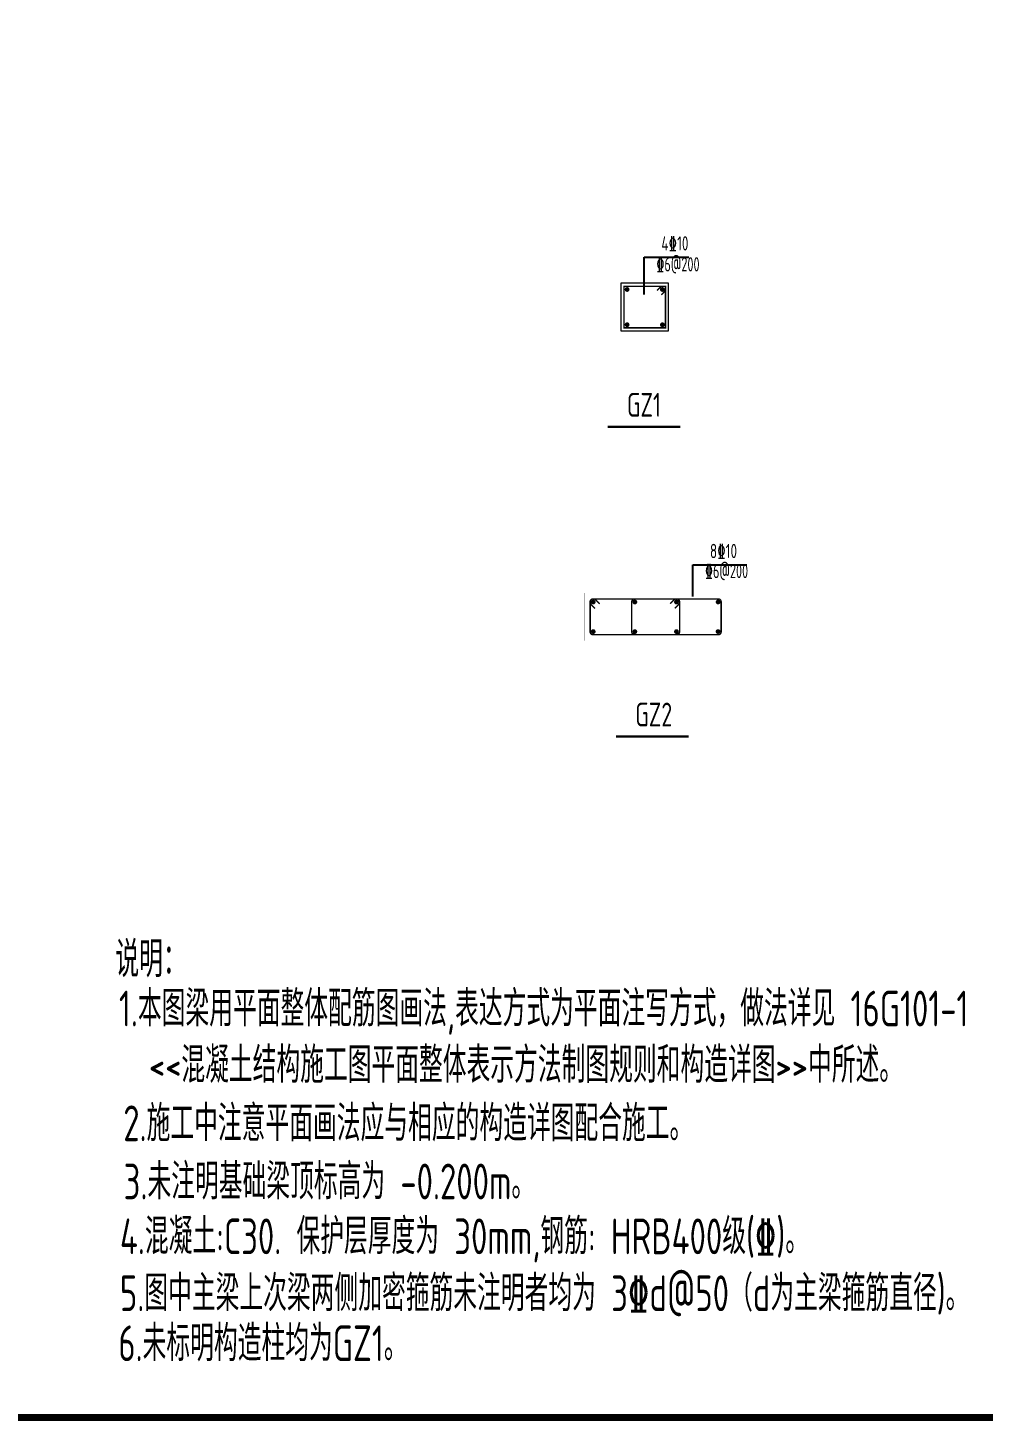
# Model space of a CAD drawing. Extents: x 2025205 to 2402328, y -557483 to 329036.
# Drawn here: x 2139769 to 2159814, y -129921 to -100671 of the extents above; entities that cross this region are included whole.
import ezdxf
from ezdxf.enums import TextEntityAlignment as Align

# ---------------------------------------------------------------- set-up
doc = ezdxf.new("R2010")
doc.units = 0
doc.header["$LTSCALE"] = 1500
doc.header["$MEASUREMENT"] = 0
doc.layers.add('colu_th', color=7, linetype='ByLayer', lineweight=18)
doc.layers.add('rein', color=6, linetype='ByLayer', lineweight=18)
for name, color, linetype in [('PUB_TEXT', 7, 'Continuous'), ('PUB_TITLE', 4, 'Continuous'), ('TEXT', 7, 'Continuous'), ('梁集中标注', 2, 'Continuous')]:
    doc.layers.add(name, color=color, linetype=linetype)
doc.styles.add('tssd', font='tssdeng.shx', dxfattribs={"width": 0.7, "height": 3, "bigfont": '1hztxt.shx'})
doc.styles.add('TSSD_DIMENSION', font='tssdeng.shx', dxfattribs={"width": 0.8, "bigfont": 'tssdchn.shx'})
doc.styles.add('TSSD_REIN', font='TSSDENG', dxfattribs={"width": 0.8, "bigfont": 'TSSDCHN'})

msp = doc.modelspace()

# ---------------------------------------------------------------- linework, layer by layer
at = {"color": 3, "ltscale": 100}
for p, q in [((2152700.6, -105486), (2153636.8, -105486)), ((2152700.6, -106267.6), (2152700.6, -105486)), ((2153720, -111944.2), (2154854.9, -111944.2)), ((2153720, -112607.3), (2153720, -111944.2))]:
    msp.add_line(p, q, dxfattribs=at)
at = {"layer": 'colu_th'}
for p, q in [((2153213.5, -106034), (2152213.6, -106034)), ((2152213.6, -106034), (2152213.6, -107034)), ((2153213.5, -107034), (2153213.5, -106034)), ((2152213.6, -107034), (2153213.5, -107034))]:
    msp.add_line(p, q, dxfattribs=at)
at = {"layer": 'colu_th', "const_width": 0.45}
msp.add_lwpolyline([(2151442.3, -113535.4), (2154442, -113535.4), (2154442, -112535.4), (2151442.3, -112535.4)], close=True, dxfattribs=at)
at = {"layer": 'PUB_TITLE', "linetype": 'ByBlock', "const_width": 150}
msp.add_lwpolyline([(2069977.3, -129846.5), (2176177.3, -129846.5), (2176177.3, -69846.5), (2069977.3, -69846.5)], close=True, dxfattribs=at)
at = {"layer": 'rein', "const_width": 30}
for points in [[(2153148.5, -106099), (2153148.5, -106969), (2152278.6, -106969), (2152278.6, -106099), (2153148.5, -106099)], [(2152971.7, -106183.8), (2153056.6, -106099)], [(2153148.5, -106190.9), (2153063.6, -106275.8)]]:
    msp.add_lwpolyline(points, dxfattribs=at)
at = {"layer": 'rein', "const_width": 50}
for points in [[(2152318.6, -106164, 1), (2152368.6, -106164, 1)], [(2153058.5, -106164, 1), (2153108.5, -106164, 1)], [(2152318.6, -106904, 1), (2152368.6, -106904, 1)], [(2153058.5, -106904, 1), (2153108.5, -106904, 1)]]:
    msp.add_lwpolyline(points, format="xyb", close=True, dxfattribs=at)
at = {"layer": 'rein', "color": 1, "const_width": 30}
msp.add_lwpolyline([(2151669.1, -112858.2), (2151584.9, -112773.9, -0.1989124), (2151567.3, -112731.5), (2151567.3, -112720.4, -0.4142136), (2151627.3, -112660.4), (2154257, -112660.4, -0.4142136), (2154317, -112720.4), (2154317, -113350.4, -0.4142136), (2154257, -113410.4), (2151627.3, -113410.4, -0.4142136), (2151567.3, -113350.4), (2151567.3, -112720.4, -0.4142136), (2151627.3, -112660.4), (2151638.5, -112660.4, -0.1989124), (2151680.9, -112677.9), (2151765.1, -112762.2)], format="xyb", dxfattribs=at)
at = {"layer": 'rein', "color": 6, "const_width": 50}
for points in [[(2151607.3, -112725.4, 1), (2151657.3, -112725.4, 1)], [(2154227, -112725.4, 1), (2154277, -112725.4, 1)], [(2151607.3, -113345.4, 1), (2151657.3, -113345.4, 1)], [(2154227, -113345.4, 1), (2154277, -113345.4, 1)]]:
    msp.add_lwpolyline(points, format="xyb", close=True, dxfattribs=at)
at = {"layer": 'rein', "color": 6, "const_width": 30}
msp.add_lwpolyline([(2153246, -112762.2), (2153330.2, -112677.9, -0.1989124), (2153372.6, -112660.4), (2153383.8, -112660.4, -0.4142136), (2153443.8, -112720.4), (2153443.8, -113350.4, -0.4142136), (2153383.8, -113410.4), (2152500.6, -113410.4, -0.4142136), (2152440.6, -113350.4), (2152440.6, -112720.4, -0.4142136), (2152500.6, -112660.4), (2153383.8, -112660.4, -0.4142136), (2153443.8, -112720.4), (2153443.8, -112731.5, -0.1989124), (2153426.2, -112773.9), (2153342, -112858.2)], format="xyb", dxfattribs=at)
at = {"layer": 'rein', "color": 1, "const_width": 50}
for points in [[(2152480.6, -112725.4, 1), (2152530.6, -112725.4, 1)], [(2153353.8, -112725.4, 1), (2153403.8, -112725.4, 1)], [(2152480.6, -113345.4, 1), (2152530.6, -113345.4, 1)], [(2153353.8, -113345.4, 1), (2153403.8, -113345.4, 1)]]:
    msp.add_lwpolyline(points, format="xyb", close=True, dxfattribs=at)
at = {"layer": 'TEXT', "const_width": 50}
for points in [[(2151933.5, -109049.5), (2153460.2, -109049.5)], [(2152107.5, -115550.9), (2153634.2, -115550.9)]]:
    msp.add_lwpolyline(points, dxfattribs=at)

# ---------------------------------------------------------------- texts
at = {"layer": 'PUB_TEXT', "color": 7, "style": 'TSSD_DIMENSION', "width": 0.7}
for s, p in [('说明：', (2141605.3, -120599.3)), ('1.本图梁用平面整体配筋图画法,表达方式为平面注写方式，做法详见 16G101-1', (2141680.1, -121634.6)), ('<<混凝土结构施工图平面整体表示方法制图规则和构造详图>>中所述。 ', (2142307.2, -122819.5)), ('2.施工中注意平面画法应与相应的构造详图配合施工。        ', (2141771, -124044.2)), ('3.未注明基础梁顶标高为 -0.200m。', (2141779.1, -125265.8)), ('4.混凝土:C30. 保护层厚度为 30mm,钢筋: HRB400级(%%132)。', (2141700.7, -126416.8)), ('5.图中主梁上次梁两侧加密箍筋未注明者均为 3%%132d@50（d为主梁箍筋直径)。', (2141700.7, -127611.8)), ('6.未标明构造柱均为GZ1。', (2141666.6, -128662.4))]:
    msp.add_text(s, height=750, dxfattribs=at).set_placement(p)
at = {"layer": 'TEXT', "color": 2, "style": 'TSSD_REIN', "width": 0.7}
for s, p in [('4%%13210', (2153062, -105436)), ('8%%13210', (2154081.4, -111894.2))]:
    msp.add_text(s, height=300, dxfattribs=at).set_placement(p, align=Align.BOTTOM_LEFT)
at = {"layer": 'TEXT', "style": 'TSSD_REIN', "width": 0.7}
for s, p in [('GZ1', (2152340.3, -108835.3)), ('GZ2', (2152514.3, -115336.7))]:
    msp.add_text(s, height=500, dxfattribs=at).set_placement(p)
at = {"layer": '梁集中标注', "style": 'tssd', "width": 0.65}
for p in [(2152959.1, -105785.3), (2153978.4, -112224.4)]:
    msp.add_text('%%1326@200', height=300, dxfattribs=at).set_placement(p)

doc.saveas('drawing.dxf')
